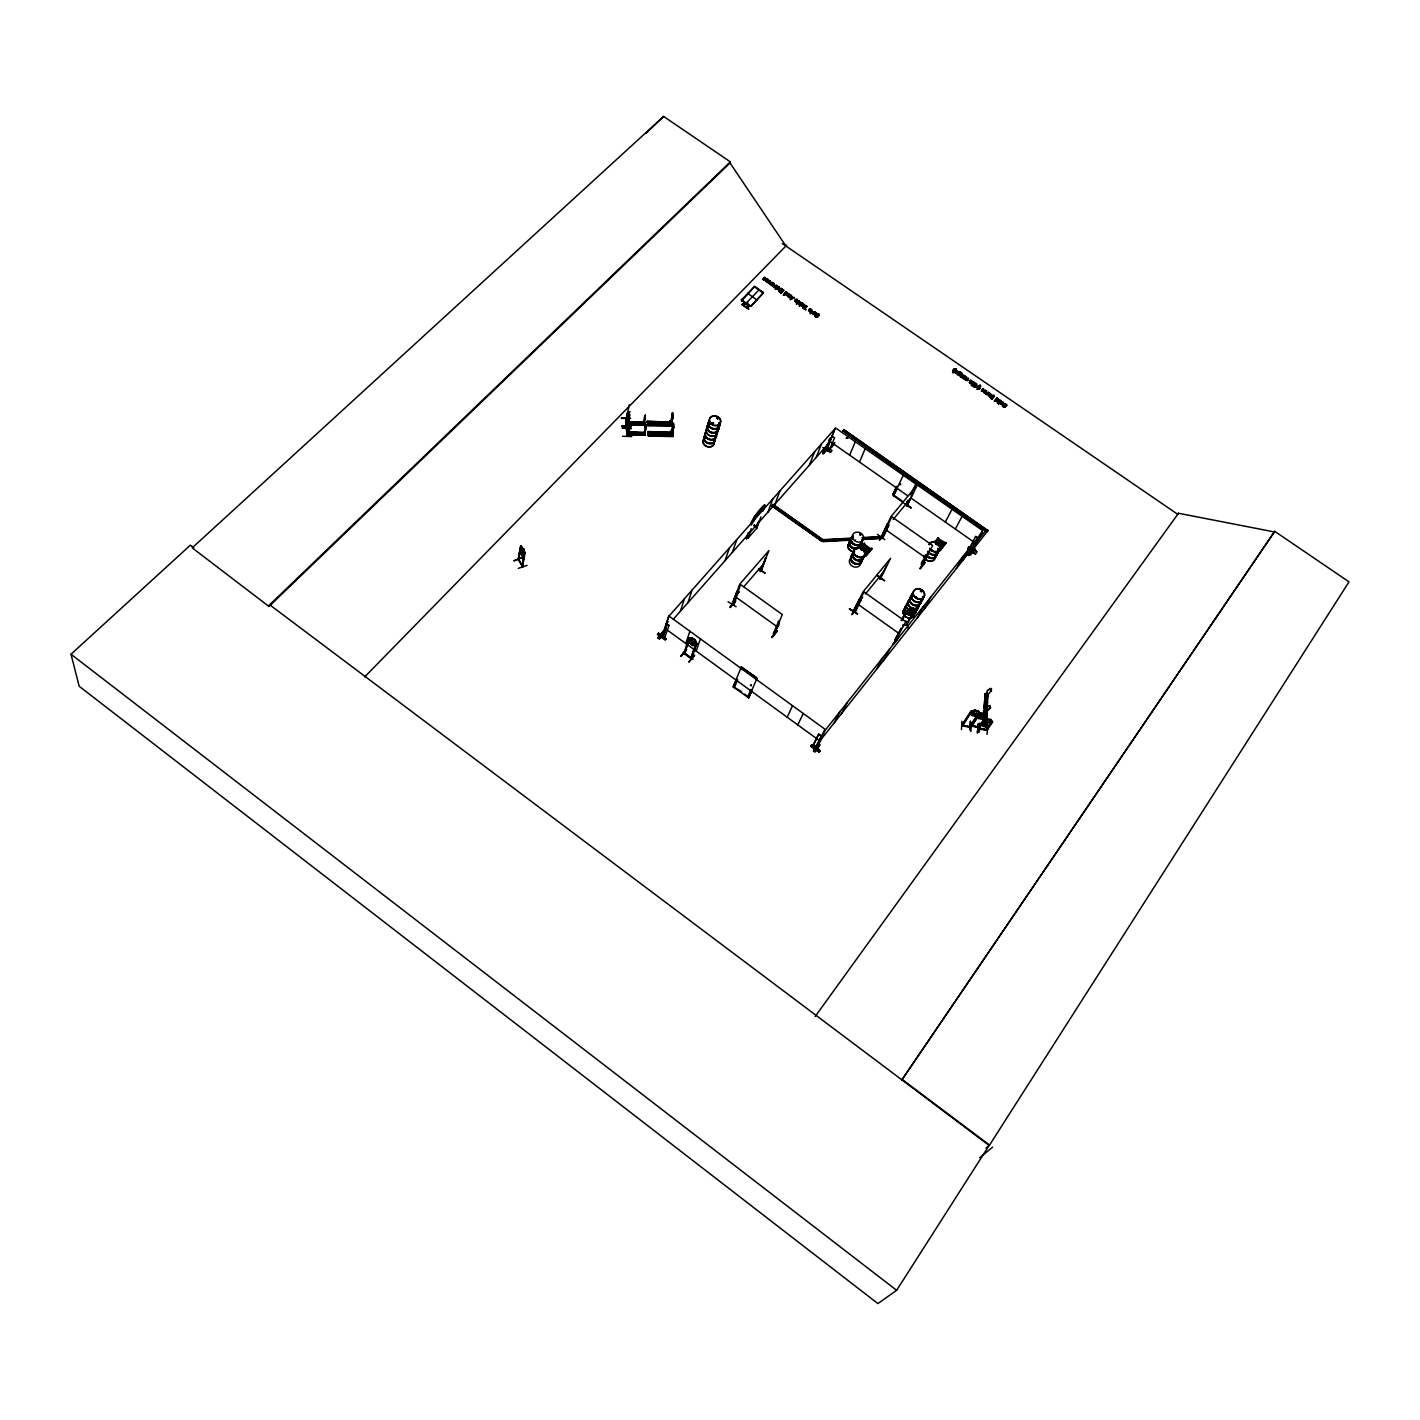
<?xml version="1.0" encoding="UTF-8"?>
<svg xmlns="http://www.w3.org/2000/svg" width="1420" height="1420" viewBox="0 0 1420 1420"><rect width="100%" height="100%" fill="white"/><g stroke="black" fill="none" stroke-linecap="round" stroke-linejoin="round"><path stroke-width="1.5" d="M643.899 422.787L644.432 421.687L642.781 421.651L642.852 424.491M643.952 422.486L644.609 422.592M644.432 433.064L628.492 432.053L628.794 434.573M644.68 432.727L628.492 432.053L645.071 432.603M671.145 422.343L671.163 422.29M671.696 432.639L673.399 432.94L672.903 434.609M816.269 313.057C812.861 310.412 814.973 315.95 813.962 314.299C813.873 312.151 815.364 310.394 812.968 313.873M814.05 312.826L815.737 313.252L815.044 311.779M989.562 719.496L989.012 721.963L986.545 722.265L986.474 720.615L988.533 719.301M788.916 293.78C784.426 299.017 792.271 295.964 790.62 294.952M804.785 305.264C802.442 302.549 802.229 307.164 802.726 306.649C801.04 304.998 805.051 301.821 801.377 305.726M778.124 288.597L778.852 286.84L777.202 288.988L778.746 290.088L777.982 288.562M779.03 289.804L777.29 288.686M520.874 546.15L518.761 560.154L518.264 559.409L522.365 566.172M768.184 282.953L768.593 281.941M998.721 399.517L997.71 401.221L995.722 400.83L998.65 399.996L996.822 397.848L997.692 400.476M518.335 558.93L522.56 566.598M671.696 432.923L672.973 433.064M671.553 422.308L672.086 424.385M771.024 284.621C774.699 280.911 769.001 288.136 774.521 284.213M644.662 422.698L627.889 422.414M645.532 429.55L646.1 426.639M645.745 428.591L645.94 426.817M645.976 426.639L646.047 424.935M671.855 432.78L672.867 431.378L670.382 431.325L670.506 435.585M672.938 415.421L672.778 417.675M673.683 427.26L673.701 424.172M1003.07 404.522L1001.348 404.363L1001.49 402.712M1002.662 406.564C1001.828 404.487 1006.656 409.333 1003.692 404.895C1005.715 402.304 1008.768 406.298 1004.242 404.061M628.066 424.775L627.995 423.87M628.74 435.035L628.669 434.13L645.39 434.502L628.687 434.2M630.09 424.438L644.52 424.846L644.236 422.219L644.325 423.124L627.853 421.882L644.644 422.059L644.503 425.183L630.107 424.775M628.563 432.958L645.017 432.532L645.248 435.088L628.74 434.981M645.23 435.425L645.159 434.52M647.289 422.13L671.731 421.971L671.855 423.32L647.342 422.698L647.236 421.367L671.82 422.077C671.323 427.668 674.18 424.544 669.903 424.651L669.69 425.822L669.566 421.119L672.05 421.19L672.37 422.947L672.175 421.722M647.591 424.544L647.626 425.787L672.104 425.787M648.372 435.674L672.849 435.265L672.973 436.614L648.372 435.958L648.265 434.697L673.222 435.23L648.337 435.532L648.123 431.502L648.088 432.94L672.796 433.419M963.488 377.276L963.186 378.323M965.263 378.892L963.878 378.057L965.884 377.596L964.695 375.839L963.293 378.501L964.855 379.548M672.104 425.29L647.573 425.183L672.192 425.893M672.121 432.887L672.867 431.378M989.953 707L989.953 707.125A2.165 0.994 3.5 0 1 989.403 708.544L989.403 708.669A2.165 0.994 3.5 0 0 989.953 707.125L990.166 705.403M987.841 696.12L984.77 695.534L987.539 695.285L990.344 691.753A2.148 1.012 3.5 0 0 990.894 690.191L990.911 690.067M990.894 690.191L991.586 688.913L990.592 688.345M990.805 719.425L983.314 719.993M991.444 723.49C988.923 728.957 978.486 718.644 984.149 724.164M987.628 718.822L984.078 721.644L985.391 723.064L990.202 722.798L991.089 721.484C989.953 716.816 994.905 726.472 990.734 719.461L983.403 720.135L984.291 720.597L979.09 728.478M984.167 711.029L983.758 726.49L984.433 710.426L983.155 726.383L983.563 710.923L987.131 711.58M984.06 709.361L985.178 693.51L984.504 709.379M985.462 694.114L984.752 709.485L985.143 694.167M985.019 710.958L986.492 710.337L985.604 720.171M985.977 694.096L987.468 693.457L987.06 694.416M978.717 728.868L986.9 716.159L984.876 713.816L984.362 717.278L979.534 717.561L978.22 716.124M985.551 710.284L986.492 710.462M986.509 693.422L987.45 693.599M986.776 693.404L986.882 693.972M986.208 709.751L987.468 693.457M985.16 726.738L985.977 711.26M986.545 709.822L987.326 694.451M986.758 718.165L987.042 710.905L986.154 726.703L982.675 726.294M986.811 709.876L988.249 694.096M986.083 726.791L987.042 710.905M986.243 726.951L986.474 722.567M985.498 694.895L987.45 691.203A2.148 1.012 3.5 0 1 988.852 689.8L988.852 689.676M984.521 711.775L986.492 708.012A2.165 0.994 3.5 0 1 987.894 706.628L988.569 705.616L987.894 706.628A2.165 0.994 3.5 0 0 986.474 708.118M988.852 689.8L989.633 688.54M987.823 726.064L987.042 734.371M983.492 391.068C983.474 393.837 985.977 393.375 983.989 391.405C988.409 388.068 977.297 394.955 983.137 388.476M979.179 727.661L970.091 725.868L978.557 712.84L978.256 710.745M977.99 724.218L977.546 732.827L978.202 724.04M978.309 718.467L976.285 716.159L978.309 718.467L981.397 719.194L985.711 718.023M978.131 724.04L977.439 732.773M986.722 716.532L977.794 728.691L987.166 729.596M970.393 726.951L980.102 713.231L978.167 710.887L975.043 710.142L970.73 711.349L961.695 725.726L962.6 725.851M978.167 710.781L980.208 713.231L970.765 727.484L980.102 713.124M979.285 731.744L979.8 722.975L979.25 731.708M979.09 714.792L981.77 713.177L984.947 713.887M971.386 722.993L970.872 731.566M974.723 716.106L979.019 715.005L974.688 716.141L971.529 715.503L969.665 713.231M970.517 721.218L969.842 730.004L970.339 721.378M970.286 725.957L971.227 725.247M627.622 420.604L627.959 425.663M628.598 430.775L628.758 423.373C627.054 411.125 629.45 428.609 628.208 431.094M961.482 729.596L961.944 721.253M658.117 432.692L657.584 434.076L659.022 434.289M644.911 419.273L643.491 424.03L644.485 416.575M644.84 418.829L645.354 416.344M645 418.314L644.644 419.876M657.212 424.172L657.602 422.45M626.877 422.308L627.036 415.013M627.036 414.959L626.593 419.699M628.155 415.19L627.924 427.526L627.924 417.586L627.995 418.953M627.942 420.426L627.445 412.741L627.587 420.799M816.269 746.991C817.174 743.778 830.842 720.952 817.654 746.174C819.695 749.618 810.181 744.382 813.624 744.985M953.157 371.33L953.122 372.856M635.184 433.952L635.947 432.976L634.935 433.632M767.936 280.983L765.735 281.124A1.881 1.473 18.3 0 0 766.409 281.639L768.255 280.29L766.747 279.687M634.207 423.479L634.758 422.539M672.725 418.58L670.453 424.775L672.636 412.581M672.849 418.208L670.648 424.775L672.264 413.628M673.932 426.515L671.269 434.999L673.08 423.87M673.79 427.952L671.447 434.999L672.991 424.544M921.651 564.698L922.166 565.639L932.638 545.475L891.76 516.773L882.015 537.434L882.423 536.6M928.077 552.469L922.095 565.586C917.923 563.385 931.13 551.83 927.917 552.682M627.871 421.172L628.261 423.604M628.119 426.603L628.03 429.159L628.421 425.272M895.7 640.722L894.76 640.384L901.292 628.279M854.449 611.683L863.963 591.945L905.765 621.64L895.328 640.881L895.807 640.136M647.342 422.343L671.749 422.077M1004.597 404.363L1005.591 406.83L1004.508 404.522M626.309 418.811L629.308 404.7M629.468 411.551L626.309 426.213L625.9 418.048M626.362 428.787L630.001 414.853M626.486 428.29L627.338 436.33L630.462 421.758L626.966 436.33L626.486 428.29L627.321 436.188M990.858 396.198C999.893 394.05 985.285 396.002 993.29 395.931M803.471 306.489L801.412 305.921L803.028 303.507M627.835 426.053L628.03 422.84L628.421 424.456M622.563 436.26L631.722 436.561M772.995 285.846L771.291 285.349L771.344 283.947M989.722 395.914L988.569 394.227L990.077 395.257M779.367 621.8L778.462 621.516L779.367 621.8C780.166 626.61 770.74 635.148 774.433 633.373M631.048 426.799L621.889 426.071L631.066 426.728M645.053 427.278L645.248 426.231M645.372 432.674L644.982 433.295M627.959 419.166L628.385 415.705M628.35 424.012L628.882 420.568L628.03 427.544L627.072 424.544M628.598 429.443L629.024 426.018M971.014 382.85C969.185 381.146 969.434 383.098 971.529 383.187M906.954 505.999L907.575 505.289M955.269 371.774C959.121 376.193 955.163 366.68 957.24 371.809M672.885 432.567L648.017 432.106L672.689 433.029M733.164 604.103L734.051 604.849L733.306 604.334M853.438 611.026L859.792 598.406M628.084 420.214L628.581 419.184L627.569 425.255M683.694 653.289L691.469 658.951M972.629 381.891L970.801 383.524L969.345 382.601L969.86 380.968L971.83 382.317L969.966 381.838M987.894 394.316L989.101 395.861L990.308 394.991L988.338 393.642L988.373 395.843L990.024 395.861M514.058 560.847L522.631 557.208M520.466 546.309L518.264 559.409M813.642 313.607L816.447 313.092M523.483 552.575L521.921 549.647L522.4 552.558L521.371 552.699L523.394 556.534L521.566 547.446C522.329 540.913 516.72 560.669 519.045 559.924M518.282 568.355L527.068 565.391M522.613 557.457C527.033 558.237 521.264 542.848 521.229 549.54L521.672 554.031L523.731 556.214M990.361 394.902L988.994 393.074L990.823 394.298M988.338 393.642L990.166 395.257C988 392.435 991.408 392.364 990.397 395.843M522.063 566.278L524.335 552.575L523.98 549.238L520.732 546.079M522.063 566.385L524.53 553.161L522.471 567.059M524.53 553.161L522.791 566.953L518.602 559.178M672.512 432.905L647.981 431.609L648.408 435.532L673.009 436.117L672.547 432.177M803.294 304.04L804.59 305.904L802.14 305.442M816.021 314.779C817.512 312.01 822.18 315.204 816.074 314.495C819.162 318.417 812.187 314.459 817.334 317.104M954.577 372.093C955.855 368.845 958.251 374.862 954.932 372.448M732.791 602.985L732.028 604.139L737.14 591.093L732.862 603.731M971.901 382.228L970.375 380.542M817.813 316.837L816.908 314.228L819.447 315.062M809.063 310.714L810.447 311.548L811.938 310.252L810.021 308.513L811.264 310.43L809.276 310.199M956.778 372.803C951.755 371.969 960.559 372.945 955.695 370.478M626.664 426.071L626.291 418.101M625.865 418.208L626.61 426.142L629.788 411.569M645.301 426.479L644.218 434.271L645.656 429.55M981.735 390.252L983.581 390.961M980.137 386.4L979.942 387.021A3.887 3.035 25.2 0 1 979.427 387.997L978.646 388.441A4.1 3.213 25.2 0 1 977.599 388.76L979.072 389.009L980.616 386.826M953.015 371.614L956.388 368.934L954.275 369.164M937.448 543.683L935.957 544.144M936.383 543.594L937.679 544.25M985.267 702.989L986.598 703.397L985.338 702.758M663.619 116.44L192.215 547.854L268.983 606.482L730.04 162.998L730.341 161.862L663.619 116.44L646.064 133.302M672.672 418.208L672.583 412.616M921.615 590.525L920.231 590.968L921.544 591.785M921.793 590.684L921.243 591.625L920.781 590.365M931.538 549.948L932.461 549.895M915.722 597.483L916.681 597.429M915.74 597.199L916.645 597.465L915.74 597.039M797.88 301.235C796.514 294.242 796.123 307.217 795.271 299.762M798.04 300.667L796.442 302.265L794.756 300.845M893.748 495.207L892.772 494.586L896.677 486.758M808.548 310.501C809.311 308.939 813.305 310.731 809.702 308.903M794.65 300.933L795.093 299.939M621.392 418.403L630.569 418.421L621.356 417.977M860.36 533.707L860.396 534.949L860.254 533.76M856.295 555.628L857.289 555.682M861.141 534.808L859.632 534.896L860.094 533.796M860.928 549.558L861.993 549.291M861.053 549.327L861.993 550.498L862.419 549.522M629.539 421.917L629.752 424.473M855.266 540.186L855.585 540.079M628.687 430.721L628.084 432.958L627.569 425.183M630.658 421.953L630.888 424.385M630.231 432.159L630.462 434.627M632.326 421.988L632.557 424.42M631.243 428.467L622.013 428.059L631.19 428.662M631.35 432.195L631.58 434.644M633.817 422.024L634.048 424.473M797.33 301.022L795.803 299.336M635.485 422.077L635.716 424.509M634.509 432.266L634.758 434.733M636.178 432.319L636.426 434.768M645.408 415.332L644.751 416.06L645.372 414.889M644.307 423.834L644.644 422.059M645.195 434.076C645.354 429.373 642.266 434.413 643.579 434.733M747.736 697.167L748.535 698.125L752.085 689.96M645.479 426.337L646.118 425.183M647.325 421.456L647.697 425.112M645.39 434.502L628.705 434.484M649.827 421.527L650.2 425.166M763.729 278.036C761.368 280.397 766.818 281.71 766.481 278.693C763.143 276.226 765.984 277.61 765.309 279.9L763.729 278.036L765.788 279.172M651.478 421.562L651.869 425.219M653.981 421.633L654.354 425.272M656.182 421.687L656.572 425.325M992.119 397.139L989.953 397.423L991.976 399.322L994.461 396.251M658.685 421.74L659.058 425.396M656.963 431.893L657.336 435.567M659.448 431.964L659.838 435.62M816.18 747.275L825.464 729.916L982.587 531.737L971.014 552.309L968.546 554.581M669.406 422.13L669.566 421.119M672.05 421.19L671.891 422.202L647.236 421.385M672.388 421.722L671.873 424.385M672.388 424.704L647.626 425.432M672.583 433.419L673.204 431.928L670.382 431.325M643.366 424.03L644.68 419.983M644.094 434.271L645.585 429.905M763.445 292.467L750.878 306.454M711.686 423.923L712.503 423.639M717.632 418.9L716.656 417.924L718.36 418.226M748.517 308.371L746.831 304.093L741.985 304.75C761.404 316.589 731.868 300.046 746.725 304.395M742.323 304.182L748.375 308.814M741.488 300.756L741.613 299.318M787.408 295.449L788.615 297.259M747.701 293.354L757.055 300.064M745.678 303.685L758.972 289.982L756.292 288.136M764.599 277.237L765.77 278.781M765.912 280.556C766.197 283.858 771.06 279.101 767.084 279.279C769.516 278.604 767.794 284.745 765.451 280.752M770.226 281.267L768.77 282.899M657.904 637.828L663.406 631.19L657.851 637.828L659.43 638.982L663.211 633.693M769.534 284.106L772.018 282.136L770.084 284.124M769.995 284.426L769.019 282.935M772.675 282.58C777.343 284.781 769.64 285.455 773.651 284.479M826.547 450.264L834.978 428.698L668.838 616.298L662.466 636.337L662.554 635.397L665.465 637.828M773.137 282.899L773.722 284.674M664.773 631.669L666.619 625.759M774.308 286.893L773.456 285.846M774.006 287.195C778.053 282.615 775.072 288.349 773.03 286.503M775.586 289.236C780.166 283.609 775.444 290.142 775.675 288.349L775.196 287.177M669.015 625.386L666.228 623.753L669.015 625.386L664.755 637.26M775.125 288.917L774.823 287.763M776.509 285.225L777.752 286.645M666.158 639.071L658.472 633.231L666.122 639.142L658.472 633.231L657.407 634.634L665.27 640.136L666.335 638.734M778.533 290.319L781.018 288.331L779.012 290.639M781.089 292.289C785.668 290.709 778.249 286.875 783.822 290.266L781.178 293.248L779.26 291.029M782.083 291.242L779.988 290.692L783.041 290.248M782.935 290.55L781.533 288.686M781.178 293.248L778.959 291.348M680.393 611.257L684.422 598.707M783.822 290.266L781.124 289.289M787.017 294.117L783.361 294.952L786.13 291.845L784.923 294.117L786.68 294.934M783.822 295.271L784.745 294.1M784.923 294.117L786.13 292.662M783.361 294.952L786.13 291.845M963.878 377.72L964.979 379.264M687.954 602.683L692.055 590.099M789.076 297.579L791.082 295.271M789.999 299.318L791.401 295.484L792.857 298.094L794.508 297.614L790.691 299.442M790.603 299.744L791.384 297.224M791.295 297.525L792.431 298.306L790.656 299.176L791.543 296.815L792.963 297.792M968.955 554.847C964.57 559.001 983.989 531.044 975.327 542.635M792.857 298.094L794.011 297.277M796.957 301.342L795.306 300.596L797.135 301.821M796.318 303.88L799.087 300.774M796.797 304.2L799.549 301.111M680.943 656.448L686.694 649.632L680.89 656.359M799.14 305.832L802.282 303.347M685.771 643.509L689.889 631.243M799.62 306.152L802.371 303.046M683.801 653.466L689.108 637.882L684.476 653.857C676.772 647.112 707.479 670.134 684.12 652.685M684.476 653.857L689.942 638.29M804.874 304.98C801.661 306.755 804.767 305.62 803.489 303.827M802.744 308.105L806.028 309.844L803.134 307.501M806.524 306.276L804.288 308.637M809.169 309.329L811.335 310.305M811.423 312.968L811.015 311.867L811.423 312.968C818.79 308.992 805.868 315.648 811.903 313.057M811.21 312.933L810.003 312.773L811.459 312.755M691.185 657.708L696.315 642.923L690.635 658.436L691.433 658.969L696.812 643.597L695.001 639.71L692.268 637.846C683.499 638.308 696.35 636.799 690.404 638.84L689.907 640.296L692.96 643.934L695.09 644.041L694.948 639.728L696.812 643.597L696.244 645.585L692.924 645.514L690.28 643.668L688.363 639.745M725.034 560.669L729.49 547.8M694.54 655.365L688.735 662.128L694.504 655.312M696.173 651.07L700.415 638.876M814.938 314.761L813.074 314.068L814.583 311.459M672.192 413.096L673.115 414.64M798.715 302.957L800.099 304.821M817.245 315.24L817.601 317.157L816.18 317.37L814.689 316.145L817.05 316.837L816.216 314.796M732.312 552.433L736.838 539.511M746.565 538.677L748.251 532.624M751.091 524.69C749.174 520.856 770.989 495.047 763.179 509.354M746.441 538.837L748.695 532.748M751.428 524.921L754.357 516.951L764.794 505.094M746.228 538.464L749.21 532.251M752.387 523.501L754.783 516.809L763.853 506.549M749.707 534.985L747.808 538.286L751.251 528.719M754.002 521.051L755.387 517.235L764.422 507.188L755.387 517.235M754.446 525.027L753.754 525.897L754.499 525.169M758.227 522.045L756.718 528.346L747.808 538.286M763.285 507.969L764.475 504.863M758.99 521.087L756.061 527.636M756.718 528.346L760.925 516.809M763.019 511.04L764.422 507.188M735.755 601.139L729.951 607.281L735.418 600.909M733.962 604.796L740.459 584.49L782.296 614.523L774.486 633.462M733.803 604.618L733.359 603.837M768.025 511.999L772.87 498.828M771.912 505.875L821.789 541.215L771.912 505.875L773.083 504.313L822.943 539.653L853.562 538.038M736.11 606.731L728.052 601.778M775.018 504.065L779.953 490.841M761.404 570.538L760.623 571.621L765.717 558.184L760.357 571.426L768.966 550.569L739.731 584.188L732.4 604.263M761.244 571L765.717 558.184M809.418 465.103L814.654 451.649M826.262 450.282L823.209 453.14M816.18 457.453L821.452 443.963M963.559 375.058C958.997 380.897 963.523 369.821 960.31 376.424C962.352 380.116 965.458 371.703 962.121 377.755M823.227 453.921L825.677 447.371M828.854 440.182C837.374 427.313 815.186 465.281 826.955 449.022M826.671 449.998L835.386 427.828L982.533 530.53L968.316 555.628M744.843 694.043L747.594 697.007L733.181 686.96L741.346 666.779L757.037 678.139L748.535 698.125M736.785 678.902L733.181 686.96M823.014 453.637C826.333 447.921 831.587 450.708 834.729 442.578M734.459 687.404L737.672 679.772M832.084 436.117L834.534 437.804L828.978 451.453M822.784 447.477L830.593 452.004M909.474 477.723L842.876 430.721L987.042 531.843L916.681 482.747M843.835 429.656L987.947 530.707L843.835 429.656L842.717 431.147M659.324 434.13L659.111 432.94M670.134 432.212L670.488 436.046L670.702 434.875L673.009 435.638L672.618 432.993M848.219 437.768L846.231 438.283M751.056 685.966L751.251 684.777M771.77 637.101L777.113 630.658L771.752 637.349M773.527 633.338L774.397 633.959L773.421 633.622L778.657 621.285M990.805 395.363L991.053 394.281M747.594 697.007L750.949 689.446M849.675 455.163L855.284 441.709M751.854 689.854L748.784 697.841M821.789 541.215L822.943 539.653L823.121 541.606L851.538 540.097M980.279 387.713L980.031 385.139L980.031 386.346M859.49 462.032L865.224 448.649M954.613 371.862L955.198 370.922M880.613 577.727L879.938 578.792L880.737 578.295M861.141 547.375L864.265 543.256L863.963 545.014M853.455 611.115L854.13 610.067L854.006 610.955M880.382 578.916L890.571 558.308L863.236 591.643L853.668 610.724M905.215 503.709L911.178 507.845L906.812 505.538M968.511 555.309L968.884 554.208L968.103 555.327M971.209 552.025L971.83 551.049L970.268 550.072M787.195 717.207L792.555 705.722M892.772 494.586L896.73 486.332M865.348 555.823L872.093 548.51L870.495 549.629L863.875 544.889C864.301 547.783 855.941 549.593 863.484 545.617L869.981 550.232L866.253 552.841L869.981 550.179M904.007 503.177L893.499 495.722L903.883 474.014L916.379 482.835L910.397 494.834M893.499 495.722L896.641 489.438M865.952 556.25L872.093 548.51M953.122 371.667C952.891 374.702 951.915 369.36 954.116 369.022M881.199 536.458L881.997 535.979L881.376 537.009M899.872 484.93L900.191 483.847M870.495 549.629L871.49 548.084M776.474 286.094L775.941 288.065M960.435 374.596C957.843 376.708 955.926 373.424 959.601 372.129M957.612 374.525C963.559 370.726 955.163 376.939 960.204 374.827M884.056 533.884L879.672 539.902M862.472 539.511L882.157 538.464L887.5 523.607L881.518 536.245M882.157 538.464L881.997 536.529L862.313 537.577M888.725 525.116L882.743 537.843L882.477 536.689M882.743 537.843L888.884 524.903M961.677 372.661L958.873 372.2M960.257 376.247L961.819 373.868M628.208 414.338L627.658 418.847M884.837 539.635L877.311 534.399M965.919 377.684L963.878 378.057M797.774 724.91L803.276 713.497M851.911 614.629L856.988 608.328L852.035 614.381M968.138 378.199C962.511 382.406 968.209 378.27 968.014 378.483M966.878 379.69C963.949 378.394 968.262 383.222 968.618 378.536M906.191 503.993L908.143 500.195L906.191 503.905M854.751 610.919L855.426 611.754M855.497 611.346L855 612.144L854.947 611.008M856.934 608.239L851.858 614.541M908.977 500.656L907.451 504.473L906.439 504.011M855.142 612.126L861.212 599.737L860.325 599.471L861.212 599.737M913.255 492.687L906.563 505.981M906.936 506.23L917.373 484.894L891.05 516.49L881.412 537.026M971.333 382.779L969.611 382.512L969.86 380.968M971.919 381.873L970.659 380.134L972.452 381.891M628.35 425.627L628.829 424.633M857.502 613.777L849.444 608.896M911.072 507.881L905.09 503.78M971.067 385.175L973.658 381.98M991.267 398.328C989.207 396.056 994.834 398.665 991.568 396.144M971.724 385.619L973.587 385.867M973.747 384.891L972.594 384.927L975.274 383.098M972.025 385.299L973.25 385.459M973.925 385.583L973.623 386.027M974.262 386.63L975.078 386.63M879.938 578.792L886.524 565.781M974.599 386.311L974.493 387.376M976.498 383.933L973.96 387.003M975.469 386.879L976.747 387.287M976.481 387.589C980.226 382.353 977.368 389.701 976.037 386.346M811.885 310.501L810.039 311.85L808.637 310.199M977.368 389.506L979.214 388.725M980.545 386.488L980.616 385.53M884.571 580.602L877.081 575.189M960.488 374.631L960.506 373.495M986.35 390.677L984.45 393.056M986.581 394.032C982.569 394.742 993.255 389.843 986.332 394.352M986.793 394.671L988.693 392.293M811.761 745.34L810.944 746.387L819.02 752.032C824.487 748.89 798.022 738.933 819.872 750.931M813.376 744.879L815.506 747.381L821.363 736.039L818.701 734.122L813.163 745.731M815.151 747.24L813.056 745.234L818.701 734.122M991.976 399.322L990.13 397.351L991.16 396.819M813.465 750.807C829.209 736.625 808.726 747.772 814.903 752.156L820.014 745.038L818.523 743.991M994.231 401.079L996.822 397.848M817.299 745.908L823.209 734.619M999.716 399.836L997.177 402.925L998.295 402.552M1000.177 400.156L997.497 402.552M998.313 403.866L1000.905 400.653M834.303 722.709L840.196 711.313M763.268 279.314L764.99 280.219L766.427 279.19M841.457 713.656L847.42 702.208M1002.467 406.315L1005.182 407.327M919.982 568.621L924.793 562.249L920.036 568.373M945.312 522.063L952.039 509.247M1007.135 405.197L1004.455 404.629M935.23 541.854L938.3 537.789L937.537 540.168M901.292 620.291L907.167 610.529L902.179 620.487M901.38 620.576L906.208 610.795L910.167 608.577L913.22 608.275L914.214 609.908M939.543 550.215L946.093 542.99L940.146 550.64L944.389 543.931M876.584 669.299L882.867 657.513M940.146 550.64L939.951 549.451M826.209 449.678L825.694 450.513L826.866 449.554M945.489 542.564L944.46 544.091L937.928 539.405M946.093 542.99L937.892 538.553M883.471 660.602L889.808 648.745M901.114 628.492L894.76 640.384L895.541 640.935M765.877 278.995L764.688 280.148L763.853 278.906M898.292 637.456L893.304 643.846M905.924 620.948L908.463 628.989M955.305 529.057L962.139 516.294M914.303 609.748L906.191 625.368L915.154 609.801M906.351 625.35L914.267 609.996M917.267 617.913L923.887 605.754M923.905 609.535L930.579 597.323M965.795 377.951L964.855 376.673M644.396 422.486L627.835 422.166M1003.141 405.871L1005.076 406.564L1004.188 403.901M956.441 568.426L963.381 555.966M968.032 548.351L975.433 553.676M968.795 549.398L969.061 548.51M968.813 549.38L975.664 536.458L978.167 538.198L975.664 536.458M962.831 560.367L969.807 547.836M976.889 551.883C955.287 541.837 982.853 549.416 975.292 553.924L971.262 551.262L970.659 552.078L977.99 539.263M985.586 530.832L971.351 548.83M975.292 553.924L967.606 548.901L969.239 546.842M777.255 288.81L778.852 286.84M937.413 543.913L937.218 544.836M787.621 294.49L786.023 292.147M798.856 302.726L798.555 303.951M862.543 550.232L861.425 548.972M849.675 608.612L857.467 613.848M857.36 614.043L849.409 608.949M815.843 313.075L813.802 313.11L816.251 313.571M802.495 304.874L804.306 305.123M985.942 1148.052L989.545 1145.088L1349 581.863L1274.734 531.328L901.877 1079.857L1274.734 531.328M193.83 547.783L190.369 545.173L71 654.229L79.183 686.268L877.879 1303.56L896.641 1290.319L989.136 1145.425L270.297 605.24M867.159 552.735L868.223 551.954L866.768 549.522L864.283 547.729L859.615 547.41L860.786 546.7M962.6 725.939L971.67 711.367M866.715 549.611L860.733 546.789M868.17 552.043L863.644 551.67M984.362 703.61L987.432 704.178M978.38 714.97L971.12 726.064M984.184 706.521L987.202 707.196M934.218 541.925L935.159 541.18M943.998 544.641L940.768 547.25L943.998 544.641L937.519 540.132L934.91 542.759M941.762 547.108L942.596 546.505L940.963 543.984L935.034 541.197M941.637 547.126L942.649 546.434M986.793 716.141L979.179 727.626M983.137 723.596L986.226 724.182M991.976 721.466L986.137 730.324M717.934 418.58L717.561 417.693M977.99 728.762L986.971 730.412L992.74 721.768M763.942 278.604L765.114 279.776M1003.407 404.398C1003.762 398.594 997.763 406.493 1003.319 404.363M819.02 752.032L810.98 746.334M741.346 300.064L754.517 286.432M957.47 372.892L957.914 371.561M971.191 383.045L971.955 382.14M782.278 243.53L1177.748 514.324L1178.387 513.241L1274.255 531.914M815.151 1016.543L1178.476 513.294L1177.748 514.324M971.014 552.309L971.706 551.315M746.618 304.2L747.683 302.868M746.672 304.359L747.736 303.01M971.209 727.058L961.695 725.389L971.741 711.544L970.836 711.793M960.31 374.88C962.582 373.158 957.47 371.827 960.133 373.14M953.37 370.62L956.37 368.952M969.434 553.853L973.871 547.729L969.398 554.12M973.871 547.729L969.132 553.995L970.659 555.06L975.078 548.883L973.658 547.942M821.363 736.039L818.523 734.353M813.553 751.144L818.701 743.796M982.587 390.021L983.439 391.157M980.244 387.731L979.356 388.814M786.928 294.419L786.378 292.68M893.127 644.023L898.239 637.385M893.535 644.272L898.523 637.882M823.493 734.814L821.647 736.59M971.262 551.847L968.635 555.238L969.221 554.439M819.695 741.169L975.505 544.357M968.369 555.078L971.564 550.871M988.16 530.317L971.511 551.475L970.055 550.463M920.249 568.816L925.059 562.746M880.24 578.916L880.968 577.851M935.638 541.091L938.3 537.789M935.744 542.103L938.833 538.18M989.403 708.544L986.581 712.166L984.539 711.651M826.298 450.3L829.014 451.4L827.256 449.199M906.883 506.266L907.486 505.36M879.548 540.15L884.536 533.902M857.289 603.979L862.703 597.359M865.419 594.039L884.376 570.858M998.793 404.203L1001.384 400.972M772.036 637.544L777.379 631.101M994.71 401.398L997.301 398.186M763.552 278.214L763.108 279.403M884.944 529.358L887.678 526.039M893.18 519.436L911.054 497.941M970.623 552.043L971.316 551.066M787.408 294.739L787.922 293.248L786.591 292.183M827.061 449.057L824.008 452.288L822.517 451.258L824.913 448.365M826.316 449.039L824.115 452.731M861.478 546.593L864.265 543.256M861.585 547.623L864.816 543.647M917.835 482.871L903.067 472.576M663.477 633.622L659.341 638.609M659.43 638.982L663.672 633.746M983.616 388.796L982.143 390.82L983.297 391.423M985.214 389.914L983.758 392.026L984.788 392.541M984.93 393.393L986.829 391.015M985.764 392.985L986.829 393.73M522.773 549.859L522.098 553.392M788.295 295.236L789.2 296.443M975.132 383.364L972.895 385.814M975.753 383.418L973.445 386.151M976.978 384.252L974.102 386.719M673.133 422.965L673.897 424.172M971.546 385.512L974.138 382.317M761.315 570.627L760.339 571.319L761.12 570.29M730.377 607.582L735.382 600.926M962.298 374.188L960.843 376.3M821.949 540.825L822.943 539.653M961.659 377.418L960.452 376.14M962.263 377.471L964.038 375.395M965.174 376.176L963.825 377.88L965.866 378.554L966.594 377.347L964.748 376.69M734.601 687.44L741.595 691.647M770.013 283.609L768.877 282.598L770.314 280.965M737.832 591.945L738.542 592.442M957.062 374.276L958.784 372.164M692.942 645.603L690.28 643.668M735.116 596.773L739.447 591.75M743.796 586.744L764.066 563.349M696.883 643.526L695.906 643.313M680.553 656.129L686.25 649.579M817.245 745.89L817.512 745.713M664.01 634.066L662.199 636.053L668.784 615.925L824.949 729.205L819.18 740.459L664.915 628.35M662.75 636.071L664.276 634.066M830.309 452.377L832.031 450.406L828.889 448.578M827.718 450.761L834.552 443.005M673.382 619.191L829.582 442.277M830.487 452.021L824.736 447.921M776.829 285.473L776.048 287.763M804.785 308.992L807.128 306.312M804.394 308.353L806.631 305.974M789.378 294.1L787.851 296.052L789.165 297.277M779.101 290.337L781.018 288.331M779.314 287.159L777.787 289.112L778.852 289.786M663.939 634.03L662.678 636.231L662.856 635.343M751.003 306.045L763.374 293.123M768.504 282.225L769.853 280.645M1003.177 404.629C1005.821 402.304 1000.355 400.333 1000.532 403.724M364.674 676.914L786.769 245.127M268.93 605.506L730.341 161.862M1003.053 403.777L1000.745 403.688M911.036 608.718L909.297 611.967L911.64 610.99L912.013 608.594L911.072 608.807M1001.348 402.996C1003.194 401.505 1004.277 403.866 1001.703 402.676M798.963 302.779L801.945 302.744M959.245 372.626L961.198 372.608M966.097 378.448L966.523 377.17L964.979 376.389M741.595 669.619L741.719 669.495M907.788 500.852L907.344 501.633M978.273 727.981L987.308 730.058M978.06 728.283L987.219 730.04M962.156 724.928L970.872 727.075M953.814 369.218L952.536 372.466M979.747 1157.708L992.598 1147.165M991.994 395.736C996.769 398.274 987.468 397.298 992.686 397.529M717.846 418.864L717.952 417.835M940.306 546.913L943.803 544.907M751.056 305.85L749.76 306.276M939.206 545.298L938.318 543.611M935.514 542.724L938.354 542.955L941.123 545.67L938.318 545.99M934.449 542.422L937.519 540.132M732.649 603.092L732.081 604.033M971.67 383.347L972.594 381.625M865.792 552.522L869.803 550.463M957.382 372.839L955.82 373.389L954.808 372.253M864.709 550.889L862.703 548.83M658.986 434.431L659.413 433.331M861.017 548.28L864.052 548.493L866.75 551.244L863.697 551.581M816.802 314.53L818.878 315.79M799.211 302.567C803.347 300.649 798.874 305.353 798.732 303.862M810.855 310.927L808.654 310.43M787.248 294.668L784.656 294.401M915.172 609.89L913.131 608.239L912.794 611.434L908.25 613.014L906.918 612.091L910.149 608.523L905.09 612.73L907.096 614.416L914.143 611.825M1002.697 404.096L1001.242 403.635M997.497 400.511C994.834 402.321 998.154 397.316 998.526 399.57M936.224 543.452L937.661 544.055M786.467 294.49L785.011 293.816M750.718 306.028L741.826 300.294M514.04 560.722L522.826 557.528L520.146 550.232L521.335 554.847M520.394 548.173L522.347 548.723L523.998 554.652M523.891 549.274L524.992 553.96L523.98 549.238M523.128 550.747L522.56 554.244M521.459 552.859L524.832 555.966L522.879 555.504L521.459 552.859L520.483 548.138L522.329 548.617M900.741 484.344L900.688 484.131M970.73 711.438L975.043 710.142L971.511 713.017L972.842 714.455L977.67 714.171M978.895 713.976L981.77 713.284M846.355 437.999L848.343 437.502M810.572 311.104L809.258 310.678M959.37 371.933L961.535 372.945M973.392 385.956L971.866 385.335M1004.668 404.469L1006.567 405.907M902.8 625.12L906.244 624.747M906.475 624.552L906.244 625.332M902.641 625.439L907.38 624.8L902.712 625.723M907.096 614.416L910.096 614.026M965.99 378.27L964.002 377.542M658.081 432.834L659.253 433.26M657.318 422.627L658.596 423.746L656.856 423.71M976.8 389.098L977.457 389.044A4.1 3.213 25.2 0 0 978.504 388.707L979.569 387.731A3.887 3.035 25.2 0 0 980.084 386.737L980.031 385.157M1004.969 407.38L1003.177 406.422M772.924 504.721L822.784 540.061L853.384 538.428M862.135 537.967L881.802 536.92M823.28 541.215L851.716 539.707M862.65 539.121L882.335 538.073M970.18 725.531L979.214 727.2M959.725 372.324L961.198 373.283M628.528 432.408L645.071 433.029M669.601 421.42L672.086 421.474M647.342 422.681L671.979 423.213M644.644 424.048L642.834 424.811L642.621 422.255M630.036 423.941L644.662 424.243M672.405 425.006L647.52 424.473L672.086 425.219M630.072 424.278L644.52 424.527L644.432 421.687L642.781 421.651M647.981 431.68L672.707 432.39M631.048 426.355L621.907 426.142M628.581 430.721L627.409 432.55M937.022 544.765L936.046 544.091M985.959 716.088L978.38 727.466L979.551 726.862M769.835 283.592L768.415 282.988L769.746 283.893M814.849 311.992L816.429 312.933M772.835 283.414L774.415 284.355M984.894 392.523L983.314 391.689M786.023 292.964L787.266 293.62M800.472 304.253L799.566 302.797L801.466 303.383M958.837 373.087L960.009 373.637M802.921 304.608L804.199 305.229M814.476 312.56L815.754 313.199M772.658 283.397L773.829 284.497L772.036 284.248M962.227 376.62L961.038 376.14M657.495 424.118L658.347 422.716M971.333 725.478L978.557 726.845M971.12 726.667L970.02 726.88L979.232 712.964M961.855 725.762L970.872 727.413M985.515 694.788L987.557 695.161M984.184 710.799L986.793 711.296M986.953 712.467L983.794 712.414L986.865 712.982M986.563 393.73L985.64 393.287M767.102 279.403L768.167 280.592M796.016 299.371L797.916 300.703M809.915 308.939L811.725 310.022M764.492 277.645L766.392 279.243M750.239 306.241L741.471 299.798M955.855 370.354L957.683 371.578M970.534 380.418L972.345 381.643M826.884 448.897L827.878 450.353M750.31 685.256L751.038 685.221M803.347 306.773L801.519 305.62M965.121 379.175L963.434 378.217M524.069 554.137L522.933 553.658L523.519 552.593M772.764 285.899L771.131 284.692M814.707 314.814L813.181 313.767M776.758 285.864L777.698 286.485M955.056 371.206L957.009 372.537M969.736 381.252L971.688 382.601M988.426 394.511L989.935 395.541M763.64 278.338L765.558 279.651M780.29 290.372L781.994 291.544L780.095 290.39M795.378 300.632L796.851 301.643M763.108 292.36L754.73 286.45L741.648 300.898M755.014 287.017L763.25 293.07M760.303 290.905L763.143 292.893M741.702 300.685L749.707 306.471M903.759 473.925L916.521 482.835M829.99 441.407L907.77 495.811M911.338 498.296L975.469 543.15M826.759 449.501L829.173 451.205M938.478 542.209L942.507 546.452M878.021 576.396L884.5 580.762M658.347 633.391L666.264 639M811.885 745.109L819.961 750.825M885.636 529.642L926.035 558.078M903.457 474.511L915.935 483.35M863.91 544.038L870.851 548.865M758.901 568.958L765.185 573.183L758.493 569.012M893.943 495.225L902.694 501.42M857.999 604.281L899.304 633.693M735.844 597.057L777.184 626.806M663.406 631.208L664.986 632.344M741.098 667.063L756.789 678.441M742.163 668.128L755.724 677.961M696.102 643.082L694.948 639.728M665.163 637.615L662.412 635.841L664.897 637.367M902.232 1079.484L989.545 1145.088M71 654.229L896.641 1290.319M907.167 614.363L905.232 612.783M975.593 386.595L976.871 387.003L975.806 386.524M763.268 292.502L763.392 293.212M960.346 373.318L959.441 374.649L958.003 373.957M627.835 421.917L628.066 424.473M730.04 162.998L785.917 246.015M822.784 540.061L823.121 541.606M672.973 431.928L673.311 433.118M717.952 426.834A5.786 4.721 17.5 0 1 715.556 432.763A5.786 4.721 17.5 0 1 708.047 430.526A5.857 4.793 17.5 0 1 709.183 423.941M709.166 424.225A5.786 4.721 17.5 0 0 708.047 430.526A5.857 4.793 17.5 0 0 715.662 432.603A5.857 4.793 17.5 0 0 718.094 426.603M710.444 423.692A5.786 4.721 17.5 0 1 713.337 423.586M710.462 423.408A5.857 4.793 17.5 0 1 713.426 423.302M717.473 431.13A5.786 4.721 17.5 0 1 713.727 436.064A5.786 4.721 17.5 0 1 706.876 433.189A5.786 4.721 17.5 0 1 708.26 427.278A5.786 4.721 17.5 0 0 707.089 433.739A5.786 4.721 17.5 0 0 714.579 435.976A5.786 4.721 17.5 0 0 716.993 430.047M719.319 422.574A5.893 4.793 17.6 0 1 717.295 428.414A5.893 4.793 17.6 0 1 709.894 427.047A5.893 4.793 17.6 0 1 709.343 420.746M718.147 426.195A5.786 4.721 17.5 0 1 715.751 432.124A5.786 4.721 17.5 0 1 708.243 429.887A5.786 4.721 17.5 0 1 709.361 423.586M710.621 423.053A5.786 4.721 17.5 0 1 713.532 422.947M719.123 423.018A5.804 4.739 17.6 0 1 717.135 428.769A5.804 4.739 17.6 0 1 709.822 427.42A5.804 4.739 17.6 0 1 709.29 421.207M718.165 426.408A5.875 4.793 17.5 0 1 715.716 432.408A5.875 4.793 17.5 0 1 708.118 430.136A5.875 4.793 17.5 0 1 709.237 423.746M710.533 423.213A5.875 4.793 17.5 0 1 713.479 423.107M719.319 422.379A5.804 4.739 17.6 0 1 717.331 428.13A5.804 4.739 17.6 0 1 710.018 426.781A5.804 4.739 17.6 0 1 709.467 420.568M715.112 438.833A5.733 4.704 17.5 0 1 708.243 443.572A5.733 4.704 17.5 0 1 704.959 435.816M714.881 437.165A5.822 4.757 17.5 0 1 712.875 442.951A5.822 4.757 17.5 0 1 705.545 441.62A5.822 4.757 17.5 0 1 705.012 435.354M705.03 438.141A5.733 4.704 17.5 0 0 703.929 444.407A5.733 4.704 17.5 0 0 711.349 446.608A5.733 4.704 17.5 0 0 713.745 440.715A5.733 4.704 17.5 0 1 711.384 446.483A5.733 4.704 17.5 0 1 703.965 444.282A5.733 4.704 17.5 0 1 705.083 437.999M716.408 434.857A5.84 4.775 17.5 0 1 709.414 439.667A5.84 4.775 17.5 0 1 706.077 431.786M714.881 436.969A5.733 4.704 17.5 0 1 712.893 442.685A5.733 4.704 17.5 0 1 705.669 441.354A5.733 4.704 17.5 0 1 705.154 435.177M716.461 434.662A5.84 4.775 17.5 0 1 709.467 439.472A5.84 4.775 17.5 0 1 706.13 431.591M716.443 434.449A5.751 4.704 17.5 0 1 709.556 439.188A5.751 4.704 17.5 0 1 706.255 431.414M855.994 548.99A5.804 4.828 24.2 0 1 849.799 545.582A5.804 4.828 24.2 0 1 851.148 539.813M860.431 543.683A5.804 4.828 24.2 0 1 859.579 547.321M857.52 548.617A5.893 4.899 24.2 0 1 850.207 546.008A5.893 4.899 24.2 0 1 851.201 539.547M860.591 543.487A5.893 4.899 24.2 0 1 859.739 547.161M862.188 540.008A5.911 4.917 24.1 0 1 858.656 545.262A5.911 4.917 24.1 0 1 851.645 542.333A5.911 4.917 24.1 0 1 852.763 536.05M860.697 543.115A5.804 4.828 24.2 0 1 858.887 547.587M857.662 548.173A5.804 4.828 24.2 0 1 850.438 545.599A5.804 4.828 24.2 0 1 851.414 539.227M862.029 540.203A5.822 4.846 24.1 0 1 858.532 545.386A5.822 4.846 24.1 0 1 851.609 542.493A5.822 4.846 24.1 0 1 852.728 536.316M857.591 548.439A5.893 4.899 24.2 0 1 850.278 545.83A5.893 4.899 24.2 0 1 851.272 539.369M860.68 543.31A5.893 4.899 24.2 0 1 859.828 546.984M862.277 539.813A5.911 4.917 24.1 0 1 858.727 545.085A5.911 4.917 24.1 0 1 851.716 542.138A5.911 4.917 24.1 0 1 852.852 535.872A5.822 4.846 24.1 0 0 854.219 544.091A5.822 4.846 24.1 0 0 862.401 540.931M861.94 558.894A5.84 4.881 24.5 0 1 858.425 564.13A5.84 4.881 24.5 0 1 851.503 561.22A5.911 4.934 24.5 0 1 852.657 554.741M852.621 554.989A5.84 4.881 24.5 0 0 851.503 561.22A5.911 4.934 24.5 0 0 858.55 563.989A5.911 4.934 24.5 0 0 862.1 558.681M860.591 561.77A5.822 4.881 24.5 0 1 857.094 567.006A5.822 4.881 24.5 0 1 850.172 564.095A5.822 4.881 24.5 0 1 851.29 557.865M863.822 556.569A5.928 4.952 24.5 0 1 855.497 559.817A5.928 4.952 24.5 0 1 854.254 551.279M862.206 558.308A5.84 4.881 24.5 0 1 858.692 563.545A5.84 4.881 24.5 0 1 851.769 560.651A5.84 4.881 24.5 0 1 852.887 554.421M863.537 555.451A5.857 4.881 24.5 0 1 860.041 560.687A5.857 4.881 24.5 0 1 853.101 557.776A5.857 4.881 24.5 0 1 854.201 551.528M862.188 558.504A5.911 4.934 24.5 0 1 858.639 563.811A5.911 4.934 24.5 0 1 851.609 560.882A5.911 4.934 24.5 0 1 852.745 554.563M863.91 556.391A5.928 4.952 24.5 0 1 855.585 559.64A5.928 4.952 24.5 0 1 854.325 551.102M863.91 556.178A5.857 4.881 24.5 0 1 855.71 559.373A5.857 4.881 24.5 0 1 854.467 550.942M920.923 600.234A5.946 4.97 27.5 0 1 917 605.719A5.946 4.97 27.5 0 1 909.971 601.832A6.035 5.041 27.5 0 1 912.74 595.406M912.687 595.672A5.946 4.97 27.5 0 0 909.971 601.832A6.035 5.041 27.5 0 0 917.125 605.594A6.035 5.041 27.5 0 0 921.101 600.039M919.326 603.198A5.946 4.97 27.5 0 1 915.403 608.683A5.946 4.97 27.5 0 1 908.392 604.796A5.946 4.97 27.5 0 1 911.107 598.636M919.468 602.95A5.946 4.97 27.5 0 1 915.545 608.434A5.946 4.97 27.5 0 1 908.534 604.547A5.946 4.97 27.5 0 1 911.232 598.37M922.929 596.648A6.053 5.059 27.5 0 1 919.414 602.133A6.053 5.059 27.5 0 1 912.261 599.134A6.053 5.059 27.5 0 1 913.291 592.619M921.225 599.666A5.946 4.97 27.5 0 1 917.764 605.08A5.946 4.97 27.5 0 1 910.735 602.115A5.946 4.97 27.5 0 1 911.746 595.708M922.751 596.861A5.964 4.988 27.5 0 1 919.29 602.257A5.964 4.988 27.5 0 1 912.226 599.311A5.964 4.988 27.5 0 1 913.237 592.868M923.018 596.471A6.053 5.059 27.5 0 1 919.521 601.956A6.053 5.059 27.5 0 1 912.35 598.956A6.053 5.059 27.5 0 1 913.38 592.442M915.776 609.766A5.893 4.952 27.5 0 1 912.35 615.126A5.893 4.952 27.5 0 1 905.374 612.215A5.893 4.952 27.5 0 1 906.386 605.825M915.953 609.571A5.982 5.023 27.5 0 1 912.474 615.02A5.982 5.023 27.5 0 1 905.41 612.055A5.982 5.023 27.5 0 1 906.439 605.577A5.999 5.023 27.5 0 1 909.545 601.459M904.913 608.594A5.893 4.952 27.6 0 0 903.883 614.984A5.893 4.952 27.6 0 0 910.859 617.895A5.893 4.952 27.6 0 0 914.303 612.535A5.857 4.917 27.6 0 1 910.859 617.878A5.857 4.917 27.6 0 1 903.919 614.966A5.857 4.917 27.6 0 1 904.93 608.63M919.344 604.707A5.911 4.952 27.5 0 1 914.338 608.896A5.911 4.952 27.5 0 1 908.161 604.512A5.911 4.952 27.5 0 1 911.019 598.814M917.746 606.234A5.999 5.023 27.5 0 1 913.308 611.842M907.77 609.517A5.999 5.023 27.5 0 1 909.439 601.636M916.202 610.547A5.893 4.952 27.5 0 1 908.054 613.866A5.893 4.952 27.5 0 1 906.688 605.275M916.06 609.393A5.982 5.023 27.5 0 1 912.581 614.842A5.982 5.023 27.5 0 1 905.498 611.878A5.982 5.023 27.5 0 1 906.528 605.399M917.977 607.441A5.999 5.023 27.5 0 1 913.397 611.665M909.031 610.387A5.999 5.023 27.5 0 1 906.386 605.417M936.525 553.232A5.786 4.775 26.9 0 1 933.632 558.273A5.786 4.775 26.9 0 1 926.941 556.285M926.142 554.936A5.857 4.828 26.9 0 0 933.1 558.308A5.857 4.828 26.9 0 0 936.703 553.019A5.857 4.828 26.9 0 1 933.188 558.131A5.857 4.828 26.9 0 1 926.231 554.759M923.976 555.397A5.769 4.775 26.9 0 0 930.029 561.379A5.769 4.775 26.9 0 0 935.017 556.09A5.769 4.775 26.9 0 1 930.81 561.273A5.769 4.775 26.9 0 1 924.154 556.587M929.337 544.392A5.822 4.793 26.9 0 1 937.306 542.617A5.822 4.793 26.9 0 1 939.153 550.285A5.822 4.793 26.9 0 1 930.544 549.398M929.195 544.677A5.804 4.775 26.9 0 1 937.573 543.185A5.804 4.775 26.9 0 1 938.318 551.102A5.804 4.775 26.9 0 1 929.567 548.493M929.266 544.499A5.822 4.793 26.9 0 1 937.679 542.99A5.822 4.793 26.9 0 1 938.425 550.942A5.822 4.793 26.9 0 1 929.639 548.333M938.017 548.28A5.875 4.846 26.9 0 1 935.585 554.705A5.875 4.846 26.9 0 1 927.934 551.492A5.804 4.775 26.9 0 0 935.46 554.847A5.804 4.775 26.9 0 0 937.839 548.51M936.827 552.646A5.786 4.775 26.9 0 1 933.277 557.865A5.786 4.775 26.9 0 1 926.408 554.528M938.656 549.221A5.804 4.775 26.9 0 1 935.088 554.439A5.804 4.775 26.9 0 1 928.201 551.102M976.995 710.816L976.481 713.337L973.996 713.639L973.907 711.97L976.995 710.816M983.705 713.958L983.172 716.443L980.688 716.745L980.616 715.077L983.705 713.958M984.894 715.094L982.338 716.124L983.19 717.774L981.646 716.266L978.646 716.976L981.273 715.911L980.528 714.26L981.966 715.733L984.894 715.094M633.054 432.106L633.231 434.804L633.054 432.106M650.609 431.556L650.91 435.585L650.609 431.556M652.277 431.609L652.579 435.638L652.277 431.609M654.78 431.662L655.082 435.692L654.78 431.662M691.682 639.763L692.019 642L693.99 642.497L694.007 639.373L691.682 639.763M984.45 702.048L987.521 702.634L984.45 702.048M984.273 704.977L987.361 705.562L984.273 704.977M984.131 707.55L987.202 708.136L984.131 707.55M983.137 724.555L986.243 725.141L983.137 724.555M756.008 677.429L742.269 668.288L756.008 677.429M667.844 621.818L666.193 623.682L667.844 621.818M710.639 423.231A5.822 4.739 17.6 0 0 720.437 422.858A5.822 4.739 17.6 0 0 714.136 415.776A5.822 4.739 17.6 0 0 710.639 423.231M710.55 423.55A5.804 4.721 17.6 0 0 720.33 423.178A5.804 4.721 17.6 0 0 714.047 416.113A5.804 4.721 17.6 0 0 710.55 423.55M852.905 538.695A5.857 4.864 24.1 0 0 862.756 540.452A5.857 4.864 24.1 0 0 858.372 532.18A5.857 4.864 24.1 0 0 852.905 538.695M848.539 548.368A5.804 4.828 24.2 0 0 854.716 551.776A5.804 4.828 24.2 0 1 848.485 548.475A5.804 4.828 24.2 0 1 849.834 542.706A5.804 4.828 24.2 0 0 848.539 548.368M854.343 554.155A5.84 4.864 24.5 0 0 864.177 555.894A5.875 4.899 24.5 0 0 859.881 547.41A5.875 4.899 24.5 0 0 854.396 554.013A5.875 4.899 24.5 0 0 864.283 555.753A5.84 4.864 24.5 0 0 859.792 547.605A5.857 4.881 24.5 0 0 854.343 554.173A5.857 4.881 24.5 0 0 864.194 555.912A5.857 4.881 24.5 0 0 859.792 547.605A5.84 4.864 24.5 0 0 854.343 554.155M913.788 595.477A5.999 5.005 27.4 0 0 923.817 597.234A5.999 5.005 27.4 0 0 919.202 588.661A5.999 5.005 27.4 0 0 913.788 595.477M913.646 595.761A5.964 4.988 27.4 0 0 923.639 597.5A5.964 4.988 27.4 0 0 919.059 588.963A5.964 4.988 27.4 0 0 913.646 595.761"/></g></svg>
